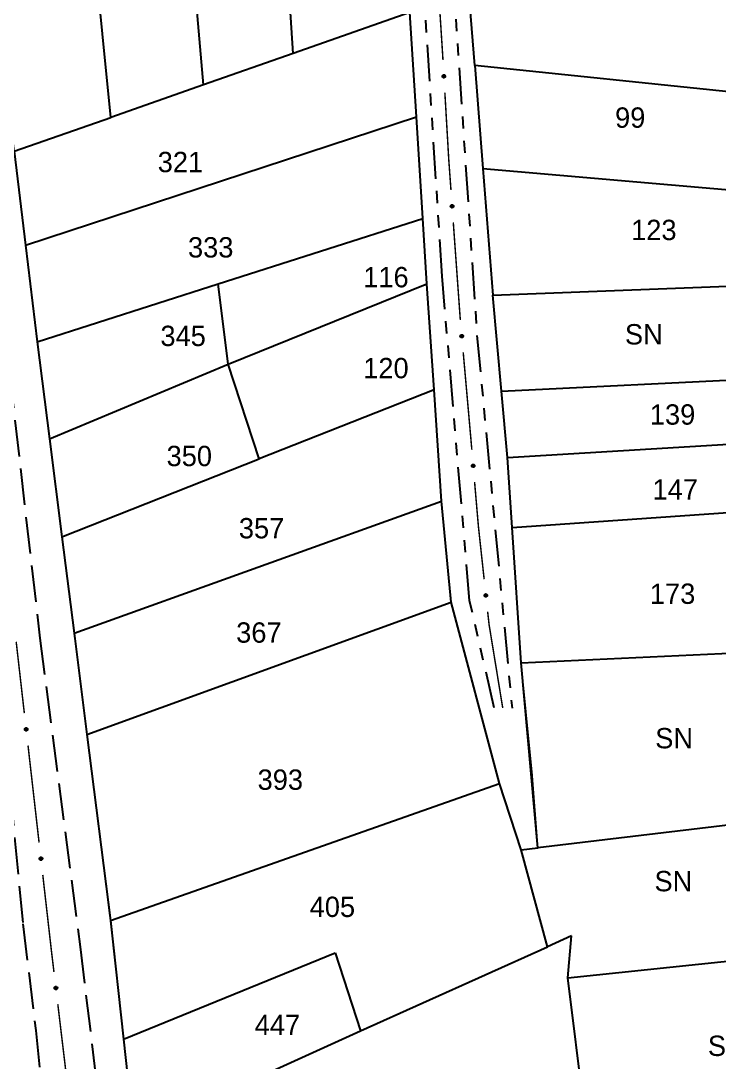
# Model space of a CAD drawing. Extents: x 203555 to 204724, y 4873703 to 4874787.
# Drawn here: x 204060.2 to 204146, y 4874206.6 to 4874334.5 of the extents above; entities that cross this region are included whole.
import ezdxf
from ezdxf.enums import TextEntityAlignment as Align

# ---------------------------------------------------------------- set-up
doc = ezdxf.new("R2010")
doc.units = 0
doc.header["$LTSCALE"] = 1.5
doc.header["$MEASUREMENT"] = 0
doc.linetypes.add('TRACO_11', pattern=[8, 3, -1, 3, -1])
doc.linetypes.add('TRACO_25', pattern=[8, 3, -1, 1, -1, 1, -1])
for name, color, linetype in [('CD_MALHA_LOTES', 7, 'CONTINUOUS'), ('RU-QUADRA', 210, 'CONTINUOUS'), ('SV-EIXO-RUA-N-PAV', 6, 'CONTINUOUS'), ('SV-EIXO-RUA-PAV', 20, 'CONTINUOUS'), ('SV-RUA-NAO-PAV', 7, 'CONTINUOUS'), ('SV-RUA-PAVIM', 7, 'CONTINUOUS'), ('Th_NmrPort', 1, 'CONTINUOUS')]:
    doc.layers.add(name, color=color, linetype=linetype)

msp = doc.modelspace()

# ---------------------------------------------------------------- linework, layer by layer
at = {"layer": 'CD_MALHA_LOTES', "linetype": 'Continuous', "flags": 128}
for points in [[(204093.657364, 4874330.514279), (204091.333588, 4874366.475752)], [(204082.670389, 4874326.659049), (204079.325809, 4874365.339643)], [(204071.276255, 4874322.660949), (204067.183843, 4874363.836744)], [(204115.980997, 4874329.029193), (204114.61271, 4874345.765766)], [(204107.989494, 4874335.543295), (204093.657364, 4874330.514279)], [(204108.807931, 4874322.726576), (204107.989494, 4874335.543295)], [(204093.657364, 4874330.514279), (204082.670389, 4874326.659049)], [(204148.36137, 4874325.6699), (204115.980997, 4874329.029193)], [(204115.980997, 4874329.029193), (204116.967333, 4874316.408192)], [(204082.670389, 4874326.659049), (204071.276255, 4874322.660949)], [(204059.425802, 4874318.502732), (204071.276255, 4874322.660949)], [(204060.816603, 4874306.970457), (204108.807931, 4874322.726576)], [(204109.603859, 4874310.26233), (204108.807931, 4874322.726576)], [(204059.425802, 4874318.502732), (204060.816603, 4874306.970457)], [(204116.967333, 4874316.408192), (204149.590096, 4874313.559753)], [(204116.967333, 4874316.408192), (204118.185719, 4874300.81791)], [(204084.478122, 4874302.221891), (204109.603859, 4874310.26233)], [(204110.089055, 4874302.223321), (204109.603859, 4874310.26233)], [(204060.816603, 4874306.970457), (204062.247246, 4874295.10783)], [(204062.247246, 4874295.10783), (204084.478122, 4874302.221891)], [(204085.708897, 4874292.345542), (204084.478122, 4874302.221891)], [(204085.708897, 4874292.345542), (204110.089055, 4874302.223321)], [(204110.976731, 4874289.206698), (204110.089055, 4874302.223321)], [(204118.185719, 4874300.81791), (204153.438682, 4874302.174004)], [(204119.236994, 4874289.012591), (204118.185719, 4874300.81791)], [(204062.247246, 4874295.10783), (204063.754232, 4874283.171758)], [(204063.754232, 4874283.171758), (204085.708897, 4874292.345542)], [(204089.478162, 4874280.709471), (204085.708897, 4874292.345542)], [(204119.236994, 4874289.012591), (204151.047781, 4874290.597971)], [(204110.976731, 4874289.206698), (204089.478162, 4874280.709471)], [(204111.884012, 4874275.513477), (204110.976731, 4874289.206698)], [(204119.985828, 4874280.889928), (204119.236994, 4874289.012591)], [(204063.754232, 4874283.171758), (204065.272988, 4874271.142469)], [(204119.985828, 4874280.889928), (204151.890514, 4874282.818344)], [(204065.272988, 4874271.142469), (204089.478162, 4874280.709471)], [(204120.556316, 4874272.257524), (204119.985828, 4874280.889928)], [(204066.768383, 4874259.298209), (204111.884012, 4874275.513477)], [(204113.088326, 4874263.089276), (204111.884012, 4874275.513477)], [(204120.556316, 4874272.257524), (204151.794491, 4874274.447751)], [(204121.653191, 4874255.660009), (204120.556316, 4874272.257524)], [(204065.272988, 4874271.142469), (204066.768383, 4874259.298209)], [(204068.339131, 4874246.857119), (204113.088326, 4874263.089276)], [(204118.997059, 4874240.822505), (204113.088326, 4874263.089276)], [(204066.768383, 4874259.298209), (204068.339131, 4874246.857119)], [(204121.653191, 4874255.660009), (204151.594941, 4874257.052518)], [(204123.715333, 4874232.895651), (204121.653191, 4874255.660009)], [(204068.339131, 4874246.857119), (204071.227887, 4874223.97675)], [(204071.227887, 4874223.97675), (204118.997059, 4874240.822505)], [(204121.655886, 4874232.649737), (204118.997059, 4874240.822505)], [(204150.818705, 4874236.132016), (204123.715333, 4874232.895651)], [(204121.655886, 4874232.649737), (204123.715333, 4874232.895651)], [(204124.912046, 4874220.767826), (204121.655886, 4874232.649737)], [(204071.227887, 4874223.97675), (204072.834601, 4874209.387253)], [(204127.865801, 4874222.108414), (204124.912046, 4874220.767826)], [(204127.404714, 4874216.958049), (204127.865801, 4874222.108414)], [(204101.941747, 4874210.420028), (204124.912046, 4874220.767826)], [(204072.834601, 4874209.387253), (204098.845275, 4874219.990941)], [(204098.845275, 4874219.990941), (204101.941747, 4874210.420028)], [(204127.404714, 4874216.958049), (204149.717776, 4874219.278791)], [(204129.415479, 4874200.780359), (204127.404714, 4874216.958049)], [(204074.113611, 4874197.773411), (204101.941747, 4874210.420028)], [(204072.834601, 4874209.387253), (204074.113611, 4874197.773411)]]:
    msp.add_lwpolyline(points, dxfattribs=at)
at = {"layer": 'RU-QUADRA', "linetype": 'Continuous', "const_width": 0.18, "flags": 128}
for points in [[(204053.938872, 4874362.197318), (204059.425802, 4874318.502732), (204062.247246, 4874295.10783), (204063.754232, 4874283.171758), (204065.272988, 4874271.142469), (204066.768383, 4874259.298209), (204068.339131, 4874246.857119), (204071.227887, 4874223.97675), (204074.113611, 4874197.773411), (204077.896423, 4874161.888896), (204080.007041, 4874140.048096), (204080.98055, 4874129.974169), (204082.574854, 4874114.4503)], [(204114.61271, 4874345.765766), (204115.980997, 4874329.029193), (204116.967333, 4874316.408192), (204118.185719, 4874300.81791), (204119.23707, 4874289.011737), (204119.985828, 4874280.889928), (204120.556316, 4874272.257524), (204121.653191, 4874255.660009), (204123.017986, 4874241.928785), (204123.715333, 4874232.895651), (204121.655886, 4874232.649737), (204118.997059, 4874240.822505), (204113.088326, 4874263.089276), (204111.884012, 4874275.513477), (204110.976731, 4874289.206698), (204110.089055, 4874302.223321), (204109.603859, 4874310.26233), (204107.989494, 4874335.543295)]]:
    msp.add_lwpolyline(points, dxfattribs=at)
at = {"layer": 'SV-EIXO-RUA-N-PAV', "const_width": 0.18}
for points in [[(204112.029588, 4874330.342297), (204111.299871, 4874341.693454)], [(204112.065914, 4874329.717941), (204112.029588, 4874330.342297)], [(204112.776518, 4874317.50444), (204112.298248, 4874325.724694)], [(204112.831472, 4874316.74057), (204112.776518, 4874317.50444)], [(204113.046743, 4874313.748303), (204112.831472, 4874316.74057)], [(204114.177011, 4874298.03758), (204113.333771, 4874309.758615)], [(204114.19896, 4874297.789878), (204114.177011, 4874298.03758)], [(204115.484139, 4874283.285715), (204114.552007, 4874293.805489)], [(204115.521684, 4874282.848314), (204115.484139, 4874283.285715)], [(204115.607206, 4874281.851978), (204115.521684, 4874282.848314)], [(204116.417801, 4874272.408549), (204115.949296, 4874277.866633)], [(204116.474105, 4874271.88975), (204116.417801, 4874272.408549)], [(204117.121466, 4874265.924775), (204116.474105, 4874271.88975)], [(204117.724928, 4874260.364305), (204117.553041, 4874261.948125)], [(204117.790635, 4874259.962765), (204117.724928, 4874260.364305)], [(204119.40552, 4874250.09402), (204117.790635, 4874259.962765)]]:
    msp.add_lwpolyline(points, dxfattribs=at)
at = {"layer": 'SV-EIXO-RUA-N-PAV'}
for points in [[(204112.080532, 4874327.571486), (204112.043541, 4874327.603481), (204112.018292, 4874327.638544), (204112.00565, 4874327.673849), (204112.002614, 4874327.70796), (204112.003438, 4874327.743208), (204112.012109, 4874327.778561), (204112.030425, 4874327.815667), (204112.06226, 4874327.853), (204112.099878, 4874327.876504), (204112.133828, 4874327.89075), (204112.169215, 4874327.895964), (204112.203442, 4874327.89459), (204112.239868, 4874327.884369), (204112.27729, 4874327.86544), (204112.314054, 4874327.83252), (204112.338572, 4874327.797976), (204112.349904, 4874327.763506), (204112.35492, 4874327.727897), (204112.353648, 4874327.691922), (204112.344936, 4874327.657268), (204112.32581, 4874327.619623), (204112.292837, 4874327.583768), (204112.258663, 4874327.558921), (204112.224361, 4874327.547109), (204112.189192, 4874327.542959), (204112.15383, 4874327.543355), (204112.117929, 4874327.550592), (204112.080532, 4874327.571486)], [(204113.090771, 4874311.60225), (204113.053345, 4874311.633735), (204113.027618, 4874311.668449), (204113.014493, 4874311.703578), (204113.01099, 4874311.737644), (204113.011331, 4874311.772899), (204113.019517, 4874311.808368), (204113.037322, 4874311.845722), (204113.068643, 4874311.883487), (204113.105936, 4874311.907505), (204113.139687, 4874311.922215), (204113.174999, 4874311.927913), (204113.209242, 4874311.927008), (204113.245804, 4874311.917287), (204113.283483, 4874311.898873), (204113.320695, 4874311.86646), (204113.345683, 4874311.832254), (204113.357486, 4874311.797943), (204113.36299, 4874311.762406), (204113.362211, 4874311.726418), (204113.353974, 4874311.691647), (204113.335366, 4874311.653744), (204113.302888, 4874311.61744), (204113.269057, 4874311.592127), (204113.23492, 4874311.579846), (204113.199812, 4874311.575215), (204113.164447, 4874311.575127), (204113.12845, 4874311.581871), (204113.090771, 4874311.60225)], [(204114.278514, 4874295.644848), (204114.240572, 4874295.67571), (204114.214273, 4874295.709992), (204114.200569, 4874295.744899), (204114.196502, 4874295.778903), (204114.196259, 4874295.814159), (204114.203857, 4874295.849758), (204114.221041, 4874295.887402), (204114.251732, 4874295.92568), (204114.288622, 4874295.950312), (204114.322126, 4874295.965579), (204114.357339, 4874295.971862), (204114.391592, 4874295.971524), (204114.42831, 4874295.962409), (204114.466288, 4874295.944621), (204114.504031, 4874295.912829), (204114.529583, 4874295.879042), (204114.541952, 4874295.844931), (204114.548044, 4874295.80949), (204114.54786, 4874295.773493), (204114.540201, 4874295.738591), (204114.522223, 4874295.700385), (204114.49035, 4874295.663548), (204114.456943, 4874295.637679), (204114.423014, 4874295.624834), (204114.387987, 4874295.619622), (204114.352629, 4874295.618949), (204114.316525, 4874295.625096), (204114.278514, 4874295.644848)], [(204115.680862, 4874279.706737), (204115.643005, 4874279.737702), (204115.616801, 4874279.772057), (204115.603192, 4874279.807001), (204115.599219, 4874279.841016), (204115.599073, 4874279.876273), (204115.606768, 4874279.911851), (204115.624056, 4874279.949448), (204115.654853, 4874279.987641), (204115.69181, 4874280.012172), (204115.725355, 4874280.027346), (204115.760585, 4874280.033532), (204115.794838, 4874280.0331), (204115.83153, 4874280.023884), (204115.86946, 4874280.005992), (204115.907115, 4874279.974096), (204115.932574, 4874279.940239), (204115.944849, 4874279.906094), (204115.950844, 4874279.870637), (204115.950561, 4874279.834641), (204115.942806, 4874279.79976), (204115.924723, 4874279.761603), (204115.892749, 4874279.724854), (204115.85927, 4874279.699077), (204115.825307, 4874279.686325), (204115.790266, 4874279.68121), (204115.754905, 4874279.680633), (204115.718819, 4874279.68688), (204115.680862, 4874279.706737)], [(204117.243318, 4874263.781731), (204117.204774, 4874263.811838), (204117.177805, 4874263.845596), (204117.163414, 4874263.880225), (204117.158677, 4874263.914142), (204117.157739, 4874263.949386), (204117.164633, 4874263.985129), (204117.181072, 4874264.023104), (204117.211002, 4874264.06198), (204117.247399, 4874264.087335), (204117.280594, 4874264.10326), (204117.315677, 4874264.110236), (204117.34993, 4874264.110574), (204117.386821, 4874264.102185), (204117.425142, 4874264.08515), (204117.463505, 4874264.054108), (204117.489719, 4874264.020832), (204117.502758, 4874263.986971), (204117.509548, 4874263.951658), (204117.510074, 4874263.915664), (204117.503105, 4874263.880618), (204117.485884, 4874263.842065), (204117.454744, 4874263.804606), (204117.421854, 4874263.778083), (204117.388185, 4874263.764571), (204117.353268, 4874263.758669), (204117.317929, 4874263.757299), (204117.281712, 4874263.762733), (204117.243318, 4874263.781731)]]:
    msp.add_lwpolyline(points, close=True, dxfattribs=at)
for points in [[(204112.018292, 4874327.638544), (204112.003438, 4874327.743208)], [(204112.029062, 4874327.623406), (204112.009272, 4874327.752104)], [(204112.043541, 4874327.603481), (204112.012109, 4874327.778561)], [(204112.061091, 4874327.589732), (204112.022117, 4874327.789756)], [(204112.080532, 4874327.571486), (204112.030425, 4874327.815667)], [(204112.100977, 4874327.561983), (204112.048425, 4874327.830924)], [(204112.117929, 4874327.550592), (204112.06226, 4874327.853)], [(204112.135746, 4874327.551704), (204112.080895, 4874327.86015)], [(204112.15383, 4874327.543355), (204112.099878, 4874327.876504)], [(204112.170197, 4874327.546875), (204112.115362, 4874327.878557)], [(204112.189192, 4874327.542959), (204112.133828, 4874327.89075)], [(204112.207057, 4874327.547652), (204112.154232, 4874327.891754)], [(204112.224361, 4874327.547109), (204112.169215, 4874327.895964)], [(204112.242078, 4874327.556524), (204112.187005, 4874327.892294)], [(204112.258663, 4874327.558921), (204112.203442, 4874327.89459)], [(204112.276624, 4874327.573569), (204112.222977, 4874327.884819)], [(204112.292837, 4874327.583768), (204112.239868, 4874327.884369)], [(204112.307573, 4874327.60544), (204112.259267, 4874327.871895)], [(204112.32581, 4874327.619623), (204112.27729, 4874327.86544)], [(204112.332678, 4874327.643805), (204112.296586, 4874327.841262)], [(204112.344936, 4874327.657268), (204112.314054, 4874327.83252)], [(204112.348405, 4874327.678891), (204112.327174, 4874327.808871)], [(204112.353648, 4874327.691922), (204112.338572, 4874327.797976)], [(204113.027618, 4874311.668449), (204113.011331, 4874311.772899)], [(204113.038594, 4874311.653461), (204113.017043, 4874311.781875)], [(204113.053345, 4874311.633735), (204113.019517, 4874311.808368)], [(204113.071082, 4874311.620229), (204113.02937, 4874311.819699)], [(204113.090771, 4874311.60225), (204113.037322, 4874311.845722)], [(204113.111344, 4874311.593028), (204113.055112, 4874311.861224)], [(204113.12845, 4874311.581871), (204113.068643, 4874311.883487)], [(204113.14625, 4874311.583227), (204113.087179, 4874311.890892)], [(204113.164447, 4874311.575127), (204113.105936, 4874311.907505)], [(204113.180765, 4874311.57887), (204113.12139, 4874311.90977)], [(204113.199812, 4874311.575215), (204113.139687, 4874311.922215)], [(204113.21761, 4874311.580152), (204113.160076, 4874311.923498)], [(204113.23492, 4874311.579846), (204113.174999, 4874311.927913)], [(204113.252506, 4874311.589503), (204113.192838, 4874311.924487)], [(204113.269057, 4874311.592127), (204113.209242, 4874311.927008)], [(204113.286815, 4874311.60702), (204113.228909, 4874311.917505)], [(204113.302888, 4874311.61744), (204113.245804, 4874311.917287)], [(204113.317326, 4874311.639312), (204113.265372, 4874311.90508)], [(204113.335366, 4874311.653744), (204113.283483, 4874311.898873)], [(204113.341902, 4874311.678017), (204113.303108, 4874311.874962)], [(204113.353974, 4874311.691647), (204113.320695, 4874311.86646)], [(204113.357147, 4874311.713315), (204113.334137, 4874311.842993)], [(204113.362211, 4874311.726418), (204113.345683, 4874311.832254)], [(204114.214273, 4874295.709992), (204114.196259, 4874295.814159)], [(204114.225496, 4874295.695188), (204114.201822, 4874295.823228)], [(204114.240572, 4874295.67571), (204114.203857, 4874295.849758)], [(204114.25853, 4874295.662498), (204114.213521, 4874295.861251)], [(204114.278514, 4874295.644848), (204114.221041, 4874295.887402)], [(204114.299237, 4874295.635968), (204114.238572, 4874295.903197)], [(204114.316525, 4874295.625096), (204114.251732, 4874295.92568)], [(204114.3343, 4874295.626746), (204114.270143, 4874295.933392)], [(204114.352629, 4874295.618949), (204114.288622, 4874295.950312)], [(204114.368883, 4874295.622961), (204114.304037, 4874295.952833)], [(204114.387987, 4874295.619622), (204114.322126, 4874295.965579)], [(204114.405701, 4874295.624854), (204114.34249, 4874295.967199)], [(204114.423014, 4874295.624834), (204114.357339, 4874295.971862)], [(204114.440438, 4874295.634781), (204114.375231, 4874295.968731)], [(204114.456943, 4874295.637679), (204114.391592, 4874295.971524)], [(204114.474453, 4874295.652864), (204114.411413, 4874295.962348)], [(204114.49035, 4874295.663548), (204114.42831, 4874295.962409)], [(204114.504424, 4874295.685656), (204114.448077, 4874295.950528)], [(204114.522223, 4874295.700385), (204114.466288, 4874295.944621)], [(204114.528356, 4874295.724763), (204114.486307, 4874295.921038)], [(204114.540201, 4874295.738591), (204114.504031, 4874295.912829)], [(204114.543015, 4874295.760309), (204114.517861, 4874295.889588)], [(204114.54786, 4874295.773493), (204114.529583, 4874295.879042)], [(204115.616801, 4874279.772057), (204115.599073, 4874279.876273)], [(204115.627982, 4874279.757222), (204115.604661, 4874279.885326)], [(204115.643005, 4874279.737702), (204115.606768, 4874279.911851)], [(204115.660926, 4874279.724442), (204115.616464, 4874279.923317)], [(204115.680862, 4874279.706737), (204115.624056, 4874279.949448)], [(204115.70156, 4874279.6978), (204115.64163, 4874279.965194)], [(204115.718819, 4874279.68688), (204115.654853, 4874279.987641)], [(204115.736598, 4874279.688482), (204115.673284, 4874279.995302)], [(204115.754905, 4874279.680633), (204115.69181, 4874280.012172)], [(204115.77117, 4874279.684601), (204115.707232, 4874280.01465)], [(204115.790266, 4874279.68121), (204115.725355, 4874280.027346)], [(204115.807994, 4874279.686393), (204115.745724, 4874280.028911)], [(204115.825307, 4874279.686325), (204115.760585, 4874280.033532)], [(204115.842758, 4874279.696224), (204115.778469, 4874280.030352)], [(204115.85927, 4874279.699077), (204115.794838, 4874280.0331)], [(204115.876822, 4874279.714213), (204115.814634, 4874280.023869)], [(204115.892749, 4874279.724854), (204115.83153, 4874280.023884)], [(204115.906883, 4874279.746924), (204115.851265, 4874280.011949)], [(204115.924723, 4874279.761603), (204115.86946, 4874280.005992)], [(204115.930923, 4874279.785965), (204115.889414, 4874279.982354)], [(204115.942806, 4874279.79976), (204115.907115, 4874279.974096)], [(204115.945679, 4874279.82147), (204115.920881, 4874279.950817)], [(204115.950561, 4874279.834641), (204115.932574, 4874279.940239)], [(204117.177805, 4874263.845596), (204117.157739, 4874263.949386)], [(204117.189317, 4874263.831015), (204117.163122, 4874263.958563)], [(204117.204774, 4874263.811838), (204117.164633, 4874263.985129)], [(204117.222989, 4874263.798984), (204117.174069, 4874263.99681)], [(204117.243318, 4874263.781731), (204117.181072, 4874264.023104)], [(204117.264212, 4874263.773262), (204117.198287, 4874264.039242)], [(204117.281712, 4874263.762733), (204117.211002, 4874264.06198)], [(204117.299451, 4874263.764733), (204117.229257, 4874264.070053)], [(204117.317929, 4874263.757299), (204117.247399, 4874264.087335)], [(204117.334101, 4874263.761631), (204117.262761, 4874264.09016)], [(204117.353268, 4874263.758669), (204117.280594, 4874264.10326)], [(204117.370875, 4874263.76425), (204117.300923, 4874264.105282)], [(204117.388185, 4874263.764571), (204117.315677, 4874264.110236)], [(204117.405409, 4874263.77486), (204117.333628, 4874264.107459)], [(204117.421854, 4874263.778083), (204117.34993, 4874264.110574)], [(204117.43906, 4874263.79361), (204117.369929, 4874264.10179)], [(204117.454744, 4874263.804606), (204117.386821, 4874264.102185)], [(204117.468379, 4874263.826988), (204117.406819, 4874264.090696)], [(204117.485884, 4874263.842065), (204117.425142, 4874264.08515)], [(204117.491535, 4874263.866559), (204117.445622, 4874264.061967)], [(204117.503105, 4874263.880618), (204117.463505, 4874264.054108)], [(204117.50549, 4874263.902387), (204117.477791, 4874264.031144)], [(204117.510074, 4874263.915664), (204117.489719, 4874264.020832)]]:
    msp.add_lwpolyline(points, dxfattribs=at)
at = {"layer": 'SV-EIXO-RUA-PAV', "const_width": 0.18}
for points in [[(204059.662922, 4874258.232518), (204060.661868, 4874249.462432)], [(204061.114556, 4874245.48813), (204062.47262, 4874233.565225)], [(204062.925308, 4874229.590924), (204063.943856, 4874220.648745)], [(204063.943856, 4874220.648745), (204063.982415, 4874220.310215)], [(204063.982415, 4874220.310215), (204064.298286, 4874217.66976)], [(204064.773407, 4874213.698078), (204066.198772, 4874201.783031)]]:
    msp.add_lwpolyline(points, dxfattribs=at)
at = {"layer": 'SV-EIXO-RUA-PAV'}
for points in [[(204060.981325, 4874247.630497), (204061.020027, 4874247.600595), (204061.047176, 4874247.566981), (204061.06175, 4874247.532428), (204061.066667, 4874247.498537), (204061.067792, 4874247.463298), (204061.061088, 4874247.42752), (204061.044852, 4874247.389457), (204061.015128, 4874247.350423), (204060.978867, 4874247.324875), (204060.945756, 4874247.308774), (204060.910712, 4874247.301612), (204060.87646, 4874247.301093), (204060.839526, 4874247.309285), (204060.801114, 4874247.326116), (204060.762587, 4874247.356954), (204060.736197, 4874247.39009), (204060.722978, 4874247.423882), (204060.716001, 4874247.459159), (204060.715283, 4874247.495149), (204060.722066, 4874247.530232), (204060.739082, 4874247.568876), (204060.770023, 4874247.606499), (204060.802772, 4874247.633197), (204060.836369, 4874247.646887), (204060.871254, 4874247.652974), (204060.906584, 4874247.654532), (204060.94283, 4874247.649291), (204060.981325, 4874247.630497)], [(204062.792076, 4874231.73329), (204062.830779, 4874231.703388), (204062.857928, 4874231.669774), (204062.872502, 4874231.635222), (204062.877419, 4874231.601331), (204062.878544, 4874231.566091), (204062.87184, 4874231.530313), (204062.855603, 4874231.492251), (204062.82588, 4874231.453216), (204062.789618, 4874231.427668), (204062.756508, 4874231.411568), (204062.721463, 4874231.404406), (204062.687212, 4874231.403886), (204062.650278, 4874231.412079), (204062.611866, 4874231.42891), (204062.573339, 4874231.459748), (204062.546949, 4874231.492884), (204062.53373, 4874231.526675), (204062.526753, 4874231.561952), (204062.526035, 4874231.597942), (204062.532818, 4874231.633025), (204062.549834, 4874231.671669), (204062.580775, 4874231.709292), (204062.613524, 4874231.73599), (204062.64712, 4874231.74968), (204062.682005, 4874231.755767), (204062.717336, 4874231.757326), (204062.753582, 4874231.752084), (204062.792076, 4874231.73329)], [(204064.628081, 4874215.839658), (204064.666952, 4874215.809975), (204064.69429, 4874215.776515), (204064.709059, 4874215.742045), (204064.714168, 4874215.708182), (204064.715492, 4874215.67295), (204064.70899, 4874215.637134), (204064.692968, 4874215.598981), (204064.663466, 4874215.559779), (204064.627349, 4874215.534027), (204064.59433, 4874215.51774), (204064.559326, 4874215.51038), (204064.525079, 4874215.509667), (204064.488099, 4874215.517651), (204064.449593, 4874215.534265), (204064.410892, 4874215.564885), (204064.384315, 4874215.597871), (204064.370906, 4874215.631587), (204064.363729, 4874215.666824), (204064.362808, 4874215.70281), (204064.369393, 4874215.737931), (204064.386191, 4874215.77667), (204064.416919, 4874215.814467), (204064.449516, 4874215.84135), (204064.483035, 4874215.855229), (204064.517885, 4874215.861513), (204064.553207, 4874215.863271), (204064.589482, 4874215.858234), (204064.628081, 4874215.839658)]]:
    msp.add_lwpolyline(points, close=True, dxfattribs=at)
for points in [[(204060.715283, 4874247.495149), (204060.736197, 4874247.39009)], [(204060.719797, 4874247.50845), (204060.74818, 4874247.379842)], [(204060.722066, 4874247.530232), (204060.762587, 4874247.356954)], [(204060.733561, 4874247.544351), (204060.780511, 4874247.349191)], [(204060.739082, 4874247.568876), (204060.801114, 4874247.326116)], [(204060.756507, 4874247.584045), (204060.819467, 4874247.320668)], [(204060.770023, 4874247.606499), (204060.839526, 4874247.309285)], [(204060.785648, 4874247.617578), (204060.856415, 4874247.309769)], [(204060.802772, 4874247.633197), (204060.87646, 4874247.301093)], [(204060.819199, 4874247.636507), (204060.892746, 4874247.304294)], [(204060.836369, 4874247.646887), (204060.910712, 4874247.301612)], [(204060.853676, 4874247.6473), (204060.925439, 4874247.306645)], [(204060.871254, 4874247.652974), (204060.945756, 4874247.308774)], [(204060.890436, 4874247.650114), (204060.96352, 4874247.321969)], [(204060.906584, 4874247.654532), (204060.978867, 4874247.324875)], [(204060.925102, 4874247.647196), (204060.996917, 4874247.342253)], [(204060.94283, 4874247.649291), (204061.015128, 4874247.350423)], [(204060.960386, 4874247.638855), (204061.027722, 4874247.373229)], [(204060.981325, 4874247.630497), (204061.044852, 4874247.389457)], [(204061.001745, 4874247.613352), (204061.051715, 4874247.415789)], [(204061.020027, 4874247.600595), (204061.061088, 4874247.42752)], [(204061.035586, 4874247.5815), (204061.062458, 4874247.454093)], [(204061.047176, 4874247.566981), (204061.067792, 4874247.463298)], [(204062.532818, 4874231.633025), (204062.573339, 4874231.459748)], [(204062.544313, 4874231.647145), (204062.591263, 4874231.451984)], [(204062.549834, 4874231.671669), (204062.611866, 4874231.42891)], [(204062.567259, 4874231.686839), (204062.630219, 4874231.423461)], [(204062.580775, 4874231.709292), (204062.650278, 4874231.412079)], [(204062.5964, 4874231.720372), (204062.667167, 4874231.412563)], [(204062.613524, 4874231.73599), (204062.687212, 4874231.403886)], [(204062.629951, 4874231.7393), (204062.703498, 4874231.407088)], [(204062.64712, 4874231.74968), (204062.721463, 4874231.404406)], [(204062.664428, 4874231.750094), (204062.73619, 4874231.409438)], [(204062.682005, 4874231.755767), (204062.756508, 4874231.411568)], [(204062.701188, 4874231.752908), (204062.774272, 4874231.424762)], [(204062.717336, 4874231.757326), (204062.789618, 4874231.427668)], [(204062.735854, 4874231.749989), (204062.807668, 4874231.445047)], [(204062.753582, 4874231.752084), (204062.82588, 4874231.453216)], [(204062.771138, 4874231.741648), (204062.838474, 4874231.476022)], [(204062.792076, 4874231.73329), (204062.855603, 4874231.492251)], [(204062.812496, 4874231.716146), (204062.862466, 4874231.518582)], [(204062.830779, 4874231.703388), (204062.87184, 4874231.530313)], [(204062.846338, 4874231.684293), (204062.87321, 4874231.556886)], [(204062.857928, 4874231.669774), (204062.878544, 4874231.566091)], [(204062.526035, 4874231.597942), (204062.546949, 4874231.492884)], [(204062.530549, 4874231.611243), (204062.558931, 4874231.482635)], [(204064.362808, 4874215.70281), (204064.384315, 4874215.597871)], [(204064.367247, 4874215.716136), (204064.396356, 4874215.58769)], [(204064.369393, 4874215.737931), (204064.410892, 4874215.564885)], [(204064.380809, 4874215.752115), (204064.42886, 4874215.557223)], [(204064.386191, 4874215.77667), (204064.449593, 4874215.534265)], [(204064.40353, 4874215.791938), (204064.467976, 4874215.52892)], [(204064.416919, 4874215.814467), (204064.488099, 4874215.517651)], [(204064.432481, 4874215.825635), (204064.504985, 4874215.51823)], [(204064.449516, 4874215.84135), (204064.525079, 4874215.509667)], [(204064.465924, 4874215.844752), (204064.541346, 4874215.51296)], [(204064.483035, 4874215.855229), (204064.559326, 4874215.51038)], [(204064.50034, 4874215.855741), (204064.574025, 4874215.515495)], [(204064.517885, 4874215.861513), (204064.59433, 4874215.51774)], [(204064.537084, 4874215.858762), (204064.612019, 4874215.531035)], [(204064.553207, 4874215.863271), (204064.627349, 4874215.534027)], [(204064.571766, 4874215.85604), (204064.645301, 4874215.551507)], [(204064.589482, 4874215.858234), (204064.663466, 4874215.559779)], [(204064.607096, 4874215.847898), (204064.675931, 4874215.582656)], [(204064.628081, 4874215.839658), (204064.692968, 4874215.598981)], [(204064.648598, 4874215.822629), (204064.699683, 4874215.625351)], [(204064.666952, 4874215.809975), (204064.70899, 4874215.637134)], [(204064.682619, 4874215.790968), (204064.71021, 4874215.663715)], [(204064.69429, 4874215.776515), (204064.715492, 4874215.67295)]]:
    msp.add_lwpolyline(points, dxfattribs=at)
at = {"layer": 'SV-RUA-NAO-PAV', "linetype": 'TRACO_25'}
for points in [[(204108.075021, 4874422.455713, 7.757638), (204109.77915, 4874389.143259, 8.160361), (204113.246718, 4874340.747777, 8.896109), (204116.242979, 4874295.881419, 9.314322), (204120.546836, 4874250.077858, 9.802238)], [(204118.359854, 4874250.119449, 9.794494), (204115.343384, 4874263.248235, 9.577642), (204111.962181, 4874303.164624, 9.275599), (204109.325652, 4874344.584719, 8.694746), (204107.80566, 4874369.932942, 8.253298), (204090.639771, 4874368.353985, 8.71798), (204073.95406, 4874366.071553, 8.71798), (204050.93859, 4874362.819539, 8.477895)]]:
    msp.add_polyline3d(points, dxfattribs=at)
at = {"layer": 'SV-RUA-PAVIM', "linetype": 'TRACO_11'}
for points in [[(204050.93859, 4874362.819539, 8.462405), (204057.442491, 4874303.361777, 9.074237), (204062.57304, 4874258.672822, 9.407259), (204067.51478, 4874220.753269, 9.422748), (204072.741164, 4874177.394661, 9.027768), (204078.270355, 4874122.226456, 8.841895), (204084.304672, 4874073.346178, 8.299767), (204084.523685, 4874067.383577, 8.299767), (204084.229873, 4874061.640646, 8.299767), (204083.547942, 4874056.324932, 8.299767), (204082.295817, 4874050.253054, 8.245553), (204080.718673, 4874044.986659, 8.22232), (204079.224708, 4874040.324215, 8.067426), (204077.556349, 4874035.382506, 8.067426), (204070.650031, 4874020.319027, 8.067426), (204063.407692, 4874004.503005, 7.69568), (204063.034014, 4874002.515892, 7.69568)], [(204053.803099, 4874281.203923, 9.329811), (204056.910639, 4874256.212871, 9.329811), (204057.102881, 4874254.66685, 9.329811), (204058.908163, 4874240.148645, 9.523429), (204060.481141, 4874223.560844, 8.865129), (204062.077224, 4874210.450163, 8.865129), (204064.647564, 4874184.07218, 8.865129), (204065.172114, 4874178.950685, 8.748959)]]:
    msp.add_polyline3d(points, dxfattribs=at)

# ---------------------------------------------------------------- texts
at = {"layer": 'Th_NmrPort', "color": 1}
for s, p in [('99', (204133.197917, 4874322.649611)), ('321', (204077.041776, 4874317.188336)), ('123', (204135.170132, 4874308.844104)), ('333', (204080.758359, 4874306.704582)), ('116', (204102.275414, 4874303.041991)), ('345', (204077.370478, 4874295.82267)), ('SN', (204134.406206, 4874296.019122)), ('120', (204102.275414, 4874291.866105)), ('139', (204137.47105, 4874286.163628)), ('350', (204078.128738, 4874281.065783)), ('147', (204137.799753, 4874276.959956)), ('357', (204087.003707, 4874272.190814)), ('173', (204137.47105, 4874264.140556)), ('367', (204086.675005, 4874259.371414)), ('SN', (204138.128455, 4874246.390618)), ('393', (204089.304625, 4874241.292774)), ('SN', (204138.038366, 4874228.820733)), ('405', (204095.697855, 4874225.664312)), ('447', (204088.951831, 4874211.144193)), ('SN', (204144.591686, 4874208.585405))]:
    msp.add_text(s, height=2.5, dxfattribs=at).set_placement(p, align=Align.MIDDLE_LEFT)

doc.saveas('drawing.dxf')
